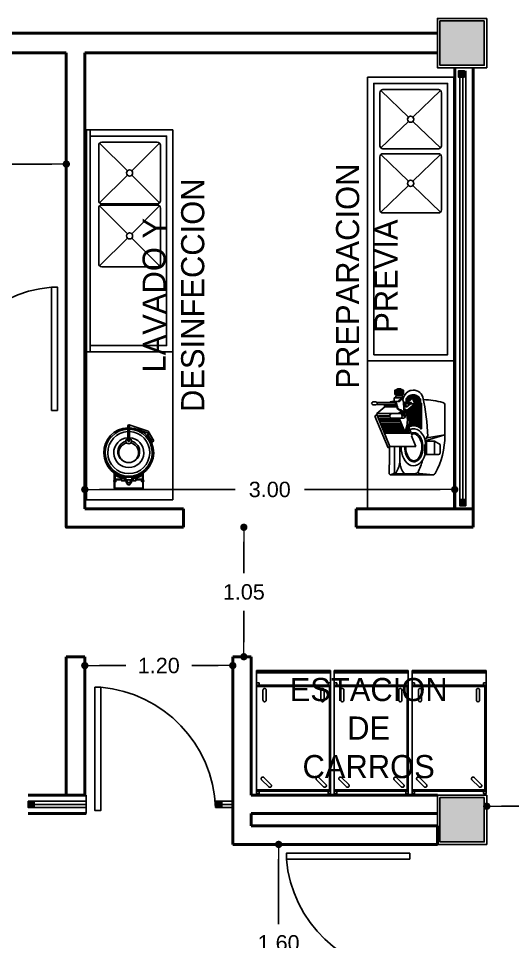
# Model space of a CAD drawing. Header units: millimetres. Extents: x 2523 to 2756, y 378 to 482.
# Drawn here: x 2683.5 to 2687.5, y 389.67 to 397.15 of the extents above; entities that cross this region are included whole.
import ezdxf

# ---------------------------------------------------------------- set-up
doc = ezdxf.new("R2010")
doc.units = ezdxf.units.MM
doc.linetypes.add('A-03 PLANTA BAJA$0$D2', pattern=[0.06, 0.04, -0.02])
doc.layers.get('Defpoints').update_dxf_attribs({"color": 8})
for name, color, linetype in [('C-MAESTRA', 253, 'Continuous'), ('CANCEL', 6, 'Continuous'), ('COLUMNAS', 5, 'Continuous'), ('MOBILIARIO', 161, 'Continuous'), ('MOBSANIT', 161, 'Continuous'), ('TEXTOS', 3, 'Continuous')]:
    doc.layers.add(name, color=color, linetype=linetype)
doc.layers.add('MUROS', color=7, linetype='Continuous', lineweight=50)
doc.styles.add('Estilo_Generado_2', font='', dxfattribs={"height": 0.125})
doc.styles.add('STYLE1', font='GOTHIC.TTF')
doc.styles.get('Estilo_Generado_2').set_extended_font_data('Arial Occidental')
doc.dimstyles.new('Estilo_Generado__1', dxfattribs={"dimtxt": 0.125, "dimasz": 0.11875, "dimexe": 0.18, "dimexo": 0.2, "dimgap": 0.09, "dimtad": 0, "dimtih": 1, "dimtoh": 1, "dimzin": 0, "dimdsep": 46, "dimtxsty": 'Estilo_Generado_2', "dimblk": 'ARROWHEAD_11', "dimcen": 0.09, "dimse1": 1, "dimse2": 1, "dimclrd": 256, "dimclre": 7, "dimclrt": 7, "dimadec": 0, "dimazin": 0, "dimtfac": 1, "dimtmove": 0, "dimatfit": 3, "dimfxl": 1, "dimtolj": 1, "dimtzin": 0, "dimlwd": -1, "dimarcsym": 0})

# ---------------------------------------------------------------- blocks, each defined once
blk = doc.blocks.new('PK100')
at = {"layer": 'CANCEL'}
blk.add_lwpolyline([(-0.9783, -0.025), (-0.9783, 0.975), (-0.9306, 0.975), (-0.9306, -0.025), (-0.9783, -0.025), (-0.9783, 0.965)], dxfattribs=at)
blk.add_arc((-1.0192, -0.0412), 1.0201, 2.31481, 85.01402, dxfattribs=at)
blk = doc.blocks.new('A-03 PLANTA BAJA$0$PEELER 6430-6460')
at = {"layer": 'MOBILIARIO'}
for p, q in [((-0.0083, 0.3005), (-0.0083, 0.1545)), ((0.1886, 0.2479), (0.0026, 0.3084)), ((0.0083, 0.3005), (0.0083, 0.1545)), ((0.1885, 0.2277), (0.0861, 0.2658)), ((0.1539, 0.2266), (0.1672, 0.2356)), ((0.1764, 0.2058), (0.1861, 0.2124)), ((0.1861, 0.2124), (0.1885, 0.2277)), ((0.2262, 0.1535), (0.1861, 0.2124)), ((0.1885, 0.2277), (0.1969, 0.2335)), ((0.2435, 0.153), (0.1886, 0.2479)), ((0.1898, 0.207), (0.2059, 0.218)), ((0.2174, 0.1474), (0.2262, 0.1535)), ((0.2217, 0.1382), (0.2435, 0.153)), ((-0.133, -0.2189), (-0.0682, -0.2189)), ((-0.133, -0.2266), (-0.0682, -0.2266)), ((-0.1246, -0.23), (-0.133, -0.23)), ((-0.1246, -0.2408), (-0.133, -0.2408)), ((-0.0286, -0.2266), (-0.0286, -0.2033)), ((0.0254, -0.2429), (0.0254, -0.251)), ((0.0286, -0.2266), (0.0286, -0.2033)), ((0.0682, -0.2189), (0.133, -0.2189)), ((0.0682, -0.2266), (0.133, -0.2266)), ((0.1246, -0.23), (0.133, -0.23)), ((0.1246, -0.2408), (0.133, -0.2408))]:
    blk.add_line(p, q, dxfattribs=at)
for points in [[(-0.1418, -0.1593), (-0.1418, -0.3088), (0.1418, -0.3088), (0.1418, -0.1593)], [(-0.1255, -0.1701), (-0.1255, -0.1771), (-0.133, -0.1771), (-0.133, -0.2464), (-0.1362, -0.2464), (-0.1362, -0.3088)], [(0.1255, -0.1701), (0.1255, -0.1771), (0.133, -0.1771), (0.133, -0.2464), (0.1362, -0.2464), (0.1362, -0.3088)], [(-0.0462, -0.2005), (-0.0462, -0.2266), (0.0462, -0.2266), (0.0462, -0.2005)]]:
    blk.add_lwpolyline(points, dxfattribs=at)
for points in [[(-0.122, -0.1722), (-0.122, -0.1881, 0.078552), (-0.0462, -0.2147)], [(0.0462, -0.2147, 0.078552), (0.122, -0.1881), (0.122, -0.1722)], [(-0.0682, -0.2096), (-0.0682, -0.237), (-0.0312, -0.237, -0.414214), (-0.0254, -0.2429), (-0.0254, -0.251), (-0.0074, -0.277), (0.0074, -0.277), (0.0254, -0.251), (0.0254, -0.2429, -0.414214), (0.0312, -0.237), (0.0682, -0.237), (0.0682, -0.2096)]]:
    blk.add_lwpolyline(points, format="xyb", dxfattribs=at)
for points in [[(-0.133, -0.2442), (-0.1246, -0.2442), (-0.1246, -0.2266), (-0.133, -0.2266)], [(-0.0123, -0.2266), (0.0123, -0.2266), (0.0123, -0.2559), (-0.0123, -0.2559)], [(0.133, -0.2442), (0.1246, -0.2442), (0.1246, -0.2266), (0.133, -0.2266)]]:
    blk.add_lwpolyline(points, close=True, dxfattribs=at)
for centre, radius, start, end in [((0, 0.0383), 0.2432, 91.9532, 88.0468), ((0, 0.3005), 0.00829, 0, 180), ((0, 0.0383), 0.2291, 92.07382, 87.92618), ((0, 0.0383), 0.2047, 92.32125, 87.67875), ((0, 0.0383), 0.146, 93.25528, 86.74472), ((0, 0.0482), 0.1064, 105.06574, 74.93426), ((0, 0.0383), 0.0964, 101.78761, 78.21239), ((0, 0.1521), 0.0277, 107.43256, 72.56744), ((0, 0.1545), 0.00829, 180, 0), ((-0.1269, -0.2354), 0.0186, 143.65528, 216.34472), ((0.1269, -0.2354), 0.0186, 323.65528, 36.34472)]:
    blk.add_arc(centre, radius, start, end, dxfattribs=at)
blk = doc.blocks.new('A-03 PLANTA BAJA$0$SLICER 2612')
at = {"layer": 'MOBILIARIO'}
for p, q in [((-0.1255, 0.2045), (0.1314, 0.3106)), ((0.1446, 0.2945), (0.1314, 0.3106)), ((-0.1137, 0.1899), (0.1446, 0.2945)), ((0.1446, 0.2945), (0.1535, 0.2945)), ((0.1535, 0.2945), (0.2072, 0.2302)), ((0.1535, 0.2945), (0.1535, 0.1728)), ((0.2072, 0.2302), (0.2179, 0.2349)), ((0.2072, 0.2302), (0.2072, 0.134)), ((0.2179, 0.2349), (0.2179, 0.1397)), ((0.2275, 0.1472), (0.2275, 0.2957)), ((0.2425, 0.1472), (0.2425, 0.2932)), ((-0.3429, -0.1653), (-0.3429, 0.1857)), ((-0.3429, 0.1857), (-0.3363, 0.1614)), ((-0.3342, -0.0221), (-0.3364, 0.162)), ((-0.3346, 0.1947), (-0.2629, 0.1947)), ((-0.1137, 0.1524), (-0.3225, 0.1524)), ((-0.2629, 0.1932), (-0.2629, 0.1947)), ((-0.1164, 0.1932), (-0.2629, 0.1932)), ((-0.1137, 0.1899), (-0.1255, 0.2045)), ((-0.1137, 0.1899), (-0.1137, -0.0222)), ((0.1145, 0.1728), (0.1145, 0.079)), ((0.1535, 0.1728), (0.1535, 0.0891)), ((0.2462, 0.1548), (0.2819, 0.1548)), ((0.2819, 0.1548), (0.2819, 0.0788)), ((-0.1137, 0.108), (-0.2424, 0.108)), ((0.0226, 0.0768), (0.1145, 0.114)), ((0.1535, 0.1198), (0.1719, 0.0967)), ((0.1874, 0.066), (0.1874, 0.0773)), ((0.1881, 0.0773), (0.2494, 0.0785)), ((0.2072, 0.0777), (0.2072, 0.0522)), ((0.2179, 0.0779), (0.2179, 0.0579)), ((0.2204, 0.0779), (0.2309, 0.0651)), ((0.2309, -0.0127), (0.2309, 0.0781)), ((0.2431, 0.0189), (0.2431, 0.0784)), ((0.2522, 0.1472), (0.2522, 0.1149)), ((0.2819, 0.1467), (0.298, 0.1383)), ((0.298, 0.0896), (0.2819, 0.0817)), ((0.298, 0.1383), (0.298, 0.0896)), ((-0.1137, -0.0222), (-0.0265, 0.0131)), ((-0.0265, 0.0131), (-0.0252, 0.0099)), ((-0.0252, 0.0099), (0.0473, 0.0393)), ((0.0184, 0.0682), (0.0183, 0.055)), ((0.1782, 0.0518), (0.2309, -0.0127)), ((0.2072, 0.0522), (0.2309, 0.0232)), ((0.2309, -0.0127), (0.2787, 0.0064)), ((0.2431, 0.0501), (0.2787, 0.0064)), ((-0.3429, -0.1653), (-0.3341, -0.051)), ((-0.1797, -0.2051), (-0.1797, -0.106)), ((-0.1056, -0.0931), (-0.1668, -0.0931)), ((-0.1668, -0.1066), (-0.0838, -0.1066)), ((-0.0981, -0.1005), (-0.0838, -0.1005)), ((-0.0709, -0.1726), (-0.0709, -0.1134)), ((-0.0196, -0.2564), (-0.0684, -0.0978)), ((-0.0499, -0.0923), (-0.0499, -0.1092)), ((-0.0499, -0.1092), (-0.0322, -0.1092)), ((-0.0196, -0.2564), (-0.0426, -0.1092)), ((-0.0322, -0.1092), (-0.0322, -0.1183)), ((-0.1797, -0.1726), (-0.0709, -0.1726)), ((-0.1668, -0.218), (-0.0969, -0.218)), ((-0.0709, -0.1726), (-0.0969, -0.218)), ((-0.0245, -0.2564), (0.2281, -0.2564))]:
    blk.add_line(p, q, dxfattribs=at)
for points in [[(-0.0002, 0.2266, 1), (-0.0054, 0.2266), (-0.0054, 0.0281, 1), (-0.0002, 0.0281)], [(0.0318, -0.0603, 1), (0.0318, -0.0679), (0.2331, -0.0679, 1), (0.2331, -0.0603)], [(0.0404, -0.0511, 1), (0.0404, -0.0587), (0.2696, -0.0587, 1), (0.2696, -0.0511)], [(0.0449, -0.0417, 1), (0.0449, -0.0494), (0.2836, -0.0494, 1), (0.2836, -0.0417)], [(0.0502, -0.0329, 1), (0.0502, -0.0405), (0.2903, -0.0405, 1), (0.2903, -0.0329)], [(0.0541, -0.0237, 1), (0.0541, -0.0314), (0.2965, -0.0314, 1), (0.2965, -0.0237)], [(0.0568, -0.0142, 1), (0.0568, -0.0218), (0.2995, -0.0218, 1), (0.2995, -0.0142)]]:
    blk.add_lwpolyline(points, format="xyb", close=True, dxfattribs=at)
for points in [[(0.0189, 0.0723), (0.0189, 0.234, 1), (0.0137, 0.234), (0.0137, 0.0354, 1), (0.0189, 0.0354), (0.0189, 0.0518)], [(0.0381, 0.0831), (0.0381, 0.2413, 1), (0.0329, 0.2413), (0.0329, 0.081)], [(0.0574, 0.0909), (0.0574, 0.2491, 1), (0.0521, 0.2491), (0.0521, 0.0888)], [(0.0761, 0.0985), (0.0761, 0.2571, 1), (0.0709, 0.2571), (0.0709, 0.0964)], [(0.0952, 0.1062), (0.0952, 0.2646, 1), (0.09, 0.2646), (0.09, 0.1041)], [(0.1137, 0.1137), (0.1137, 0.2717, 1), (0.1085, 0.2717), (0.1085, 0.1116)], [(0.1346, 0.1904), (0.1346, 0.2805, 1), (0.1294, 0.2805), (0.1294, 0.1898)], [(-0.0322, -0.1183, 0.044297), (0.286, -0.0792, 0.37996), (0.3411, 0.0172, 0.10569), (0.3315, 0.0416, 0.184714), (0.2622, 0.0844, 0.184714)], [(0.0494, 0.0388), (0.0489, 0.0388, 1), (0.0489, 0.0311), (0.1951, 0.0311)], [(0.1962, 0.0298), (0.0527, 0.0298, 1), (0.0527, 0.0221), (0.2024, 0.0221)], [(0.2037, 0.0206), (0.0552, 0.0206, 1), (0.0552, 0.0129), (0.2099, 0.0129)], [(0.2106, 0.0121), (0.0568, 0.0121, 1), (0.0568, 0.0045), (0.2168, 0.0045)], [(0.2177, 0.0035), (0.0579, 0.0035, 1), (0.0579, -0.0042), (0.2239, -0.0042)], [(0.2443, 0.0487), (0.2752, 0.0487, 1), (0.2752, 0.0563), (0.2431, 0.0563)], [(0.2516, 0.0396), (0.2863, 0.0396, 1), (0.2863, 0.0473), (0.2454, 0.0473)], [(0.2586, 0.0311), (0.2936, 0.0311, 1), (0.2936, 0.0388), (0.2523, 0.0388)], [(0.2523, -0.0042), (0.3017, -0.0042, 1), (0.3017, 0.0035), (0.2714, 0.0035)], [(0.2659, 0.0221), (0.2981, 0.0221, 1), (0.2981, 0.0298), (0.2597, 0.0298)], [(0.2734, 0.0129), (0.2998, 0.0129, 1), (0.2998, 0.0206), (0.2672, 0.0206)], [(0.2739, 0.0045), (0.3022, 0.0045, 1), (0.3022, 0.0121), (0.2741, 0.0121)], [(0.2251, -0.0057), (0.0577, -0.0057, 1), (0.0577, -0.0134), (0.3025, -0.0134, 1), (0.3025, -0.0057), (0.2485, -0.0057)]]:
    blk.add_lwpolyline(points, format="xyb", dxfattribs=at)
for points in [[(0.298, 0.1383), (0.3078, 0.1383), (0.3078, 0.0896), (0.298, 0.0896)], [(0.3078, 0.149), (0.343, 0.149), (0.343, 0.0789), (0.3078, 0.0789)], [(0.3078, 0.1454), (0.3357, 0.1454), (0.3357, 0.1417), (0.3078, 0.1417)], [(0.3078, 0.1348), (0.3366, 0.1348), (0.3366, 0.1274), (0.3078, 0.1274)], [(0.3078, 0.1188), (0.3366, 0.1188), (0.3366, 0.1114), (0.3078, 0.1114)], [(0.3078, 0.1037), (0.3366, 0.1037), (0.3366, 0.0963), (0.3078, 0.0963)], [(0.3078, 0.0892), (0.3357, 0.0892), (0.3357, 0.0854), (0.3078, 0.0854)], [(0.343, 0.1374), (0.3485, 0.1374), (0.3485, 0.0905), (0.343, 0.0905)], [(0.3485, 0.1277), (0.353, 0.1277), (0.353, 0.1002), (0.3485, 0.1002)]]:
    blk.add_lwpolyline(points, close=True, dxfattribs=at)
for points in [[(0.1889, 0.0388), (0.1403, 0.0388)], [(0.1438, 0.0396), (0.1882, 0.0396)], [(0.1819, 0.0473), (0.1676, 0.0473)], [(0.171, 0.0487), (0.1808, 0.0487)]]:
    blk.add_lwpolyline(points, dxfattribs=at)
for centre, radius, start, end in [((-0.3297, 0.1819), 0.0137, 110.84262, 163.81803), ((-0.3224, 0.1677), 0.0153, 204.16587, 270.47986), ((0.134, 0.1708), 0.0196, 5.79111, 174.20889), ((0.24, 0.1839), 0.00786, 13.02665, 71.23287), ((0.0122, 0.1312), 0.2416, 5.51636, 13.02665), ((-0.2082, 0.3263), 0.2209, 234.57759, 261.09354), ((-0.2325, -0.0538), 0.1622, 93.50234, 129.34664), ((0.0274, 0.0691), 0.00912, 122.03344, 249.4505), ((0.1444, 0.1232), 0.0462, 251.89309, 316.85413), ((0.1469, 0.1746), 0.1046, 261.29285, 289.94672), ((0.1443, 0.1372), 0.049, 257.85555, 306.5509), ((0.1638, 0.1109), 0.0162, 306.5509, 349.08415), ((0.1717, 0.0802), 0.0157, 290.52206, 349.44276), ((0.1663, 0.1026), 0.0162, 316.85413, 357.84354), ((0.212, 0.1016), 0.0328, 98.3811, 169.08415), ((0.2098, 0.101), 0.0273, 95.55633, 177.84354), ((0.1881, 0.0611), 0.0162, 90, 109.94672), ((0.2081, 0.1452), 0.0112, 265.14266, 330.7042), ((0.1904, 0.2743), 0.147, 276.56228, 291.55303), ((0.235, 0.1533), 0.00969, 219.37225, 320.62775), ((0.2478, 0.0985), 0.0201, 274.57135, 77.58042), ((0.2692, 0.118), 0.0173, 190.33264, 258.79648), ((0.0274, 0.055), 0.00912, 179.60306, 249.4505), ((0.0949, 0.2466), 0.199, 249.21781, 294.4284), ((0.0949, 0.2325), 0.199, 249.21781, 294.4284), ((0.1717, 0.0661), 0.0157, 290.52206, 359.82697), ((0.2081, 0.0634), 0.0112, 265.14266, 330.7042), ((0.237, 0.0189), 0.00613, 180, 0), ((-0.318, -0.0219), 0.0162, 180.69584, 242.49253), ((-0.3164, -0.0533), 0.0179, 115.15591, 172.74194), ((-0.0884, 0.419), 0.5134, 242.49253, 254.49282), ((-0.1668, -0.106), 0.0129, 90, 180), ((-0.1668, -0.1195), 0.0129, 90, 180), ((-0.1056, -0.1005), 0.00743, 0, 90), ((-0.0838, -0.1134), 0.0129, 0, 90), ((-0.0838, -0.1195), 0.0129, 0, 90), ((-0.4851, -0.053), 0.7517, 345.49607, 357.68094), ((-0.3223, -0.1598), 0.0214, 194.99986, 242.03648), ((-0.0245, 0.3917), 0.6482, 241.648, 270), ((-0.1668, -0.2051), 0.0129, 180, 270), ((0.2194, -0.2336), 0.0244, 291.02753, 341.78138)]:
    blk.add_arc(centre, radius, start, end, dxfattribs=at)
blk.add_ellipse((0.236, 0.3141), major_axis=(0, 0.0242), ratio=0.536137, dxfattribs=at)
for centre, major_axis, ratio, start_param, end_param in [((0.235, 0.1472), (0.0171, 0), 0.671238, 8.306654, 9.424778), ((0.235, 0.1472), (0.0171, 0), 0.671238, 5.291441, 7.401309), ((-0.1203, -0.003), (0.1501, 0), 0.673278, 1.52709, 4.332349), ((0.134, 0.1025), (-0.0195, 0), 0.678181, 0, 3.141593), ((0.134, 0.079), (-0.0195, 0), 0.678181, 0, 2.39861), ((-0.1203, -0.0049), (-0.118, 0), 0.627322, 4.656815, 9.726617), ((-0.1203, -0.003), (0.1501, 0), 0.673278, 4.972754, 6.606575)]:
    blk.add_ellipse(centre, major_axis=major_axis, ratio=ratio, start_param=start_param, end_param=end_param, dxfattribs=at)
blk.add_open_spline([(-0.1137, 0.0608), (-0.1177, 0.061), (-0.1217, 0.061), (-0.183, 0.0591), (-0.2302, 0.0261), (-0.2302, -0.0049), (-0.2302, -0.0372), (-0.1782, -0.0714), (-0.0588, -0.0702), (-0.0088, -0.0353), (-0.0108, 0.0026), (-0.0126, 0.0083), (-0.0158, 0.0138)], degree=3, knots=[4.653397, 4.653397, 4.653397, 4.653397, 4.760344, 4.760344, 6.283185, 6.283185, 6.283185, 7.869967, 7.869967, 9.456748, 9.456748, 9.732388, 9.732388, 9.732388, 9.732388], dxfattribs=at)
blk = doc.blocks.new('M230FDCO')
for p, q in [((0.0572, -0.1075), (0.2727, -0.332)), ((0.5228, -0.1075), (0.3073, -0.332)), ((0.5772, -0.1075), (0.7927, -0.332)), ((1.0428, -0.1075), (0.8273, -0.332)), ((0.2727, -0.368), (0.0572, -0.5925)), ((0.3073, -0.368), (0.5228, -0.5925)), ((0.7927, -0.368), (0.5772, -0.5925)), ((0.8273, -0.368), (1.0428, -0.5925))]:
    blk.add_line(p, q)
for points in [[(-1.15, -0.7), (-1.15, 0), (1.15, 0), (1.15, -0.7)], [(-1.1, -0.65), (-1.1, -0.05), (1.1, -0.05), (1.1, -0.65)]]:
    blk.add_lwpolyline(points, close=True)
for points in [[(0.075, -0.6, -0.414214), (0.05, -0.575), (0.05, -0.125, -0.414214), (0.075, -0.1), (0.505, -0.1, -0.414214), (0.53, -0.125), (0.53, -0.575, -0.414214), (0.505, -0.6)], [(1.05, -0.125, 0.414214), (1.025, -0.1), (0.595, -0.1, 0.414214), (0.57, -0.125), (0.57, -0.575, 0.414214), (0.595, -0.6), (1.025, -0.6, 0.414214), (1.05, -0.575)]]:
    blk.add_lwpolyline(points, format="xyb", close=True)
for centre in [(0.29, -0.35), (0.81, -0.35)]:
    blk.add_circle(centre, 0.025)
blk = doc.blocks.new('M180DFIC')
for p, q in [((0.9, -0.03), (-0.9, -0.03)), ((-0.7927, -0.1073), (-0.5677, -0.3323)), ((-0.3073, -0.1073), (-0.5323, -0.3323)), ((-0.2827, -0.1073), (-0.0577, -0.3323)), ((0.2027, -0.1073), (-0.0223, -0.3323)), ((-0.5677, -0.3677), (-0.7927, -0.5927)), ((-0.5323, -0.3677), (-0.3073, -0.5927)), ((-0.0577, -0.3677), (-0.2827, -0.5927)), ((-0.0223, -0.3677), (0.2027, -0.5927))]:
    blk.add_line(p, q)
blk.add_lwpolyline([(-0.9, -0.7), (0.9, -0.7), (0.9, 0), (-0.9, 0)], close=True)
blk.add_lwpolyline([(-0.85, -0.03), (-0.85, -0.65), (0.85, -0.65), (0.85, -0.03)])
for points in [[(-0.3, -0.125, 0.414214), (-0.325, -0.1), (-0.775, -0.1, 0.414214), (-0.8, -0.125), (-0.8, -0.575, 0.414214), (-0.775, -0.6), (-0.325, -0.6, 0.414214), (-0.3, -0.575)], [(0.21, -0.575), (0.21, -0.125, 0.414214), (0.185, -0.1), (-0.265, -0.1, 0.414214), (-0.29, -0.125), (-0.29, -0.575, 0.414214), (-0.265, -0.6), (0.185, -0.6, 0.414214)]]:
    blk.add_lwpolyline(points, format="xyb", close=True)
for centre in [(-0.55, -0.35), (-0.04, -0.35)]:
    blk.add_circle(centre, 0.025)
blk = doc.blocks.new('A-03 PLANTA BAJA$0$FE00CS90')
for p, q in [((0, -1), (0, 0)), ((0.6, 0), (0, 0)), ((0.6, -0.0022), (0, -0.0022)), ((0.6, -0.01), (0, -0.01)), ((0.6, -0.0178), (0, -0.0178)), ((0.6, -0.02), (0, -0.02)), ((0.6, -1), (0.6, 0))]:
    blk.add_line(p, q)
for points in [[(0.02, -0.1), (0, -0.1), (0, -0.12), (0.02, -0.12)], [(0.58, -0.1), (0.6, -0.1), (0.6, -0.12), (0.58, -0.12)], [(0.02, -0.98), (0, -0.98), (0, -1), (0.02, -1)], [(0.58, -0.98), (0.6, -0.98), (0.6, -1), (0.58, -1)]]:
    blk.add_lwpolyline(points, close=True)
for points in [[(0, -0.12), (0.6, -0.12), (0.6, -0.98), (0, -0.98)], [(0, -0.13), (0.59, -0.13), (0.59, -0.97), (0, -0.97)]]:
    blk.add_lwpolyline(points)
at = {"linetype": 'A-03 PLANTA BAJA$0$D2'}
for points in [[(0.0781, -0.1604, 1), (0.0517, -0.1604), (0.0517, -0.2411, 1), (0.0781, -0.2411)], [(0.5219, -0.1604, -1), (0.5483, -0.1604), (0.5483, -0.2411, -1), (0.5219, -0.2411)], [(0.0408, -0.8878, -1), (0.0594, -0.8692), (0.1165, -0.9263, -1), (0.0979, -0.9449)], [(0.4862, -0.8878, -1), (0.5048, -0.8692), (0.5619, -0.9263, -1), (0.5433, -0.9449)]]:
    blk.add_lwpolyline(points, format="xyb", close=True, dxfattribs=at)
blk = doc.blocks.new('ARROWHEAD_11')
at = {"color": 0, "linetype": 'Continuous', "lineweight": 0}
blk.add_line((0, 0), (-1, 0), dxfattribs=at)
at = {"color": 0, "linetype": 'Continuous', "lineweight": 0, "const_width": 0.25, "flags": 128}
blk.add_lwpolyline([(-0.125, 0, 1), (0.125, 0, 1)], format="xyb", close=True, dxfattribs=at)
blk = doc.blocks.new('*D448')
at = {"layer": 'C-MAESTRA', "transparency": 16777216}
for p, q in [((2685.6063, 390.3349), (2685.6063, 389.8071)), ((2685.6063, 388.9743), (2685.6063, 389.5021))]:
    blk.add_line(p, q, dxfattribs=at)
at = {"layer": 'Defpoints', "color": 0, "transparency": 16777216}
for p in [(2685.5135, 390.4537), (2685.5135, 388.8556), (2685.6063, 388.8556)]:
    blk.add_point(p, dxfattribs=at)
at = {"layer": 'C-MAESTRA', "transparency": 16777216, "xscale": 0.11875, "yscale": 0.11875, "zscale": 0.11875}
for p, rotation in [((2685.6063, 390.4537), 90), ((2685.6063, 388.8556), 270)]:
    blk.add_blockref('ARROWHEAD_11', p, dxfattribs=dict(at, rotation=rotation))
at = {"layer": 'C-MAESTRA', "color": 7, "transparency": 16777216, "insert": (2685.6063, 389.6546), "char_height": 0.125, "attachment_point": 5, "style": 'Estilo_Generado_2'}
blk.add_mtext('\\A1;1.60', dxfattribs=at)
blk = doc.blocks.new('*D449')
at = {"layer": 'C-MAESTRA', "transparency": 16777216}
for p, q in [((2684.1532, 391.9043), (2684.3658, 391.9043)), ((2685.1157, 391.9043), (2684.903, 391.9043))]:
    blk.add_line(p, q, dxfattribs=at)
at = {"layer": 'Defpoints', "color": 0, "transparency": 16777216}
for p in [(2684.0344, 391.9762), (2685.2344, 391.9762), (2684.0344, 391.9043)]:
    blk.add_point(p, dxfattribs=at)
at = {"layer": 'C-MAESTRA', "transparency": 16777216, "xscale": 0.11875, "yscale": 0.11875, "zscale": 0.11875, "rotation": 180}
blk.add_blockref('ARROWHEAD_11', (2684.0344, 391.9043), dxfattribs=at)
at = {"layer": 'C-MAESTRA', "transparency": 16777216, "xscale": 0.11875, "yscale": 0.11875, "zscale": 0.11875}
blk.add_blockref('ARROWHEAD_11', (2685.2344, 391.9043), dxfattribs=at)
at = {"layer": 'C-MAESTRA', "color": 7, "transparency": 16777216, "insert": (2684.6344, 391.9043), "char_height": 0.125, "attachment_point": 5, "style": 'Estilo_Generado_2'}
blk.add_mtext('\\A1;1.20', dxfattribs=at)
blk = doc.blocks.new('*D450')
at = {"layer": 'C-MAESTRA', "transparency": 16777216}
for p, q in [((2687.4132, 390.7634), (2687.8022, 390.7634)), ((2688.7283, 390.7634), (2688.3393, 390.7634))]:
    blk.add_line(p, q, dxfattribs=at)
at = {"layer": 'Defpoints', "color": 0, "transparency": 16777216}
for p in [(2687.2944, 390.7634), (2687.2944, 390.7587), (2688.8471, 390.7587, 0.0003)]:
    blk.add_point(p, dxfattribs=at)
at = {"layer": 'C-MAESTRA', "transparency": 16777216, "xscale": 0.11875, "yscale": 0.11875, "zscale": 0.11875, "rotation": 180}
blk.add_blockref('ARROWHEAD_11', (2687.2944, 390.7634), dxfattribs=at)
at = {"layer": 'C-MAESTRA', "transparency": 16777216, "xscale": 0.11875, "yscale": 0.11875, "zscale": 0.11875}
blk.add_blockref('ARROWHEAD_11', (2688.8471, 390.7634), dxfattribs=at)
at = {"layer": 'C-MAESTRA', "color": 7, "transparency": 16777216, "insert": (2688.0707, 390.7634), "char_height": 0.125, "attachment_point": 5, "style": 'Estilo_Generado_2'}
blk.add_mtext('\\A1;1.55', dxfattribs=at)
blk = doc.blocks.new('*D451')
at = {"layer": 'C-MAESTRA', "transparency": 16777216}
for p, q in [((2680.0932, 395.9724), (2682.2542, 395.9724)), ((2683.7657, 395.9724), (2682.7615, 395.9724))]:
    blk.add_line(p, q, dxfattribs=at)
at = {"layer": 'Defpoints', "color": 0, "transparency": 16777216}
for p in [(2683.8844, 395.9724), (2679.9744, 395.8537), (2683.8844, 395.8537)]:
    blk.add_point(p, dxfattribs=at)
at = {"layer": 'C-MAESTRA', "transparency": 16777216, "xscale": 0.11875, "yscale": 0.11875, "zscale": 0.11875, "rotation": 180}
blk.add_blockref('ARROWHEAD_11', (2679.9744, 395.9724), dxfattribs=at)
at = {"layer": 'C-MAESTRA', "transparency": 16777216, "xscale": 0.11875, "yscale": 0.11875, "zscale": 0.11875}
blk.add_blockref('ARROWHEAD_11', (2683.8844, 395.9724), dxfattribs=at)
at = {"layer": 'C-MAESTRA', "color": 7, "transparency": 16777216, "insert": (2682.5079, 395.9724), "char_height": 0.125, "attachment_point": 5, "style": 'Estilo_Generado_2'}
blk.add_mtext('\\A1;3.91', dxfattribs=at)
blk = doc.blocks.new('*D459')
at = {"layer": 'C-MAESTRA', "transparency": 16777216}
for p, q in [((2685.3241, 392.9074), (2685.3241, 392.6537)), ((2685.3241, 392.0949), (2685.3241, 392.3487))]:
    blk.add_line(p, q, dxfattribs=at)
at = {"layer": 'Defpoints', "color": 0, "transparency": 16777216}
for p in [(2685.3241, 393.0262), (2685.3844, 393.0262), (2685.3844, 391.9762)]:
    blk.add_point(p, dxfattribs=at)
at = {"layer": 'C-MAESTRA', "transparency": 16777216, "xscale": 0.11875, "yscale": 0.11875, "zscale": 0.11875}
for p, rotation in [((2685.3241, 393.0262), 90), ((2685.3241, 391.9762), 270)]:
    blk.add_blockref('ARROWHEAD_11', p, dxfattribs=dict(at, rotation=rotation))
at = {"layer": 'C-MAESTRA', "color": 7, "transparency": 16777216, "insert": (2685.3241, 392.5012), "char_height": 0.125, "attachment_point": 5, "style": 'Estilo_Generado_2'}
blk.add_mtext('\\A1;1.05', dxfattribs=at)
blk = doc.blocks.new('*D466')
at = {"layer": 'C-MAESTRA', "transparency": 16777216}
for p, q in [((2684.1532, 393.3324), (2685.2539, 393.3324)), ((2686.9157, 393.3324), (2685.8149, 393.3324))]:
    blk.add_line(p, q, dxfattribs=at)
at = {"layer": 'Defpoints', "color": 0, "transparency": 16777216}
for p in [(2684.0344, 393.3324), (2684.0344, 393.1762), (2687.0344, 393.1762)]:
    blk.add_point(p, dxfattribs=at)
at = {"layer": 'C-MAESTRA', "transparency": 16777216, "xscale": 0.11875, "yscale": 0.11875, "zscale": 0.11875}
for p, rotation in [((2684.0344, 393.3324), 180.0000000000869), ((2687.0344, 393.3324), 8.689049479926325e-11)]:
    blk.add_blockref('ARROWHEAD_11', p, dxfattribs=dict(at, rotation=rotation))
at = {"layer": 'C-MAESTRA', "color": 7, "transparency": 16777216, "insert": (2685.5344, 393.3324), "char_height": 0.125, "attachment_point": 5, "style": 'Estilo_Generado_2'}
blk.add_mtext('\\A1;3.00', dxfattribs=at)
blk = doc.blocks.new('COLEXIS')
at = {"layer": 'COLUMNAS'}
blk.add_lwpolyline([(0.2, 0.2), (0.2, -0.2), (-0.2, -0.2), (-0.2, 0.2)], close=True, dxfattribs=at)
blk.add_lwpolyline([(0.2, 0.2), (0.2, -0.2), (-0.2, -0.2), (-0.2, 0.2)], close=True, dxfattribs=at)
blk.add_lwpolyline([(0.2, 0.2), (0.2, -0.2), (-0.2, -0.2), (-0.2, 0.2)], close=True, dxfattribs=at)
at = {"layer": 'COLUMNAS', "color": 251}
blk.add_lwpolyline([(0.18, 0.18), (0.18, -0.18), (-0.18, -0.18), (-0.18, 0.18)], close=True, dxfattribs=at)
blk.add_solid([(-0.18, 0.18), (0.18, 0.18), (-0.18, -0.18), (0.18, -0.18)], dxfattribs=at)

msp = doc.modelspace()

# ---------------------------------------------------------------- linework, layer by layer
at = {"layer": 'C-MAESTRA'}
msp.add_lwpolyline([(2684.0444, 390.8537), (2684.0444, 390.7037)], dxfattribs=at)
at = {"layer": 'CANCEL'}
for p, q in [((2687.0748, 393.2012), (2687.0748, 396.7287)), ((2687.0998, 393.2012), (2687.0998, 396.7287)), ((2687.1248, 393.2012), (2687.1248, 396.7287)), ((2683.5744, 390.8037), (2684.0444, 390.8037)), ((2685.0944, 390.8037), (2685.2344, 390.8037)), ((2683.5744, 390.7787), (2684.0444, 390.7787)), ((2683.5744, 390.7537), (2684.0444, 390.7537)), ((2685.0944, 390.7787), (2685.2344, 390.7787)), ((2685.0944, 390.7537), (2685.2344, 390.7537))]:
    msp.add_line(p, q, dxfattribs=at)
for points in [[(2687.1148, 396.6787), (2687.0648, 396.6787), (2687.0648, 396.7287), (2687.1148, 396.7287)], [(2687.1248, 393.2012), (2687.0748, 393.2012), (2687.0748, 393.2512), (2687.1248, 393.2512)], [(2683.5744, 390.8037), (2683.5744, 390.7537), (2683.6244, 390.7537), (2683.6244, 390.8037)], [(2685.0944, 390.7537), (2685.0944, 390.8037), (2685.1444, 390.8037), (2685.1444, 390.7537)]]:
    msp.add_lwpolyline(points, close=True, dxfattribs=at)
for points in [[(2687.1148, 396.6787), (2687.0648, 396.6787), (2687.1148, 396.7287), (2687.0648, 396.7287)], [(2687.1248, 393.2012), (2687.0748, 393.2012), (2687.1248, 393.2512), (2687.0748, 393.2512)], [(2683.5744, 390.8037), (2683.5744, 390.7537), (2683.6244, 390.8037), (2683.6244, 390.7537)], [(2685.0944, 390.7537), (2685.0944, 390.8037), (2685.1444, 390.7537), (2685.1444, 390.8037)]]:
    msp.add_solid(points, dxfattribs=at)
at = {"layer": 'COLUMNAS'}
for points in [[(2687.2944, 397.1537), (2687.2944, 396.7537), (2686.8944, 396.7537), (2686.8944, 397.1537)], [(2687.2944, 390.8537), (2687.2944, 390.4537), (2686.8944, 390.4537), (2686.8944, 390.8537)]]:
    msp.add_lwpolyline(points, close=True, dxfattribs=at)
at = {"layer": 'MOBILIARIO', "ltscale": 0.5, "extrusion": (4.62251e-16, 1.12301e-09, 1), "elevation": 0}
msp.add_lwpolyline([(2684.7475, 394.4501), (2684.0475, 394.4501), (2684.0475, 393.2501), (2684.7475, 393.2501)], close=True, dxfattribs=at)
at = {"layer": 'MOBILIARIO', "ltscale": 0.5, "extrusion": (4.62251e-16, 1.12301e-09, 1)}
msp.add_lwpolyline([(2687.0271, 394.3762), (2686.3271, 394.3762), (2686.3271, 393.1762), (2687.0271, 393.1762)], close=True, dxfattribs=at)
at = {"layer": 'MUROS'}
for p, q in [((2680.0944, 397.0337), (2686.8944, 397.0337)), ((2680.0944, 396.8737), (2683.8844, 396.8737)), ((2684.0344, 393.1762), (2684.0344, 396.8737)), ((2684.0344, 396.8737), (2686.8944, 396.8737)), ((2687.1844, 393.0262), (2687.1844, 396.1962)), ((2683.8844, 393.0262), (2683.8844, 395.6312)), ((2684.0344, 393.1762), (2684.8344, 393.1762)), ((2684.8344, 393.1762), (2684.8344, 393.0262)), ((2686.2344, 393.0262), (2686.2344, 393.1762)), ((2686.2344, 393.1762), (2687.1844, 393.1762)), ((2687.1844, 393.1762), (2687.1844, 393.0262)), ((2686.2344, 393.0262), (2687.1844, 393.0262)), ((2687.0244, 393.0262), (2687.1844, 393.0262)), ((2683.8844, 390.8537), (2683.8844, 391.9762)), ((2684.0344, 390.8537), (2684.0344, 391.9762)), ((2685.2344, 390.8537), (2685.2344, 391.9762)), ((2685.2344, 390.4537), (2685.2344, 391.9762)), ((2685.3844, 390.8537), (2685.3844, 391.9762)), ((2685.3844, 390.8537), (2686.8944, 390.8537)), ((2685.3844, 390.6037), (2685.3844, 390.7037)), ((2685.3844, 390.7037), (2686.8944, 390.7037)), ((2685.3844, 390.6037), (2686.8944, 390.6037)), ((2686.8944, 390.4537), (2686.8944, 390.6037)), ((2686.8944, 390.6037), (2686.8944, 390.4537)), ((2685.2344, 390.4537), (2686.8944, 390.4537))]:
    msp.add_line(p, q, dxfattribs=at)
at = {"layer": 'MUROS', "color": 2}
for p, q in [((2687.0344, 393.1762), (2687.0344, 396.7537)), ((2687.1844, 396.7537), (2687.1844, 393.1762)), ((2683.5744, 390.8537), (2684.0444, 390.8537)), ((2683.5744, 390.7037), (2684.0444, 390.7037))]:
    msp.add_line(p, q, dxfattribs=at)
at = {"layer": 'MUROS'}
for points in [[(2684.8344, 393.0262), (2683.8844, 393.0262), (2683.8844, 396.8737)], [(2684.0344, 391.9762), (2683.8844, 391.9762)], [(2685.3844, 391.9762), (2685.2344, 391.9762)]]:
    msp.add_lwpolyline(points, dxfattribs=at)

# ---------------------------------------------------------------- block references
at = {"layer": 'CANCEL', "ltscale": 0.5, "xscale": -1}
for p, rotation in [((2682.8344, 393.9993), 359.9999999999999), ((2686.6444, 389.4037), 90)]:
    msp.add_blockref('PK100', p, dxfattribs=dict(at, rotation=rotation))
at = {"layer": 'CANCEL', "ltscale": 0.5}
msp.add_blockref('PK100', (2685.0944, 390.7537), dxfattribs=at)
at = {"layer": 'COLUMNAS', "color": 251}
for p in [(2687.0944, 396.9537), (2687.0944, 390.6537)]:
    msp.add_blockref('COLEXIS', p, dxfattribs=at)
at = {"layer": 'MOBILIARIO', "ltscale": 0.5, "extrusion": (4.62251e-16, 1.12301e-09, 1), "xscale": -1, "rotation": 269.9999449438587}
msp.add_blockref('M230FDCO', (2687.0271, 395.5262, 0), dxfattribs=at)
at = {"layer": 'MOBILIARIO', "extrusion": (7.73306e-17, 5.61507e-10, -1), "xscale": -1, "zscale": -1, "rotation": 269.9999388508076}
msp.add_blockref('A-03 PLANTA BAJA$0$SLICER 2612', (-2686.6979, 393.7957, -0.0248), dxfattribs=at)
at = {"layer": 'MOBILIARIO', "extrusion": (1.00183e-15, 1.68452e-09, 1), "xscale": 0.8325660529722166, "yscale": 0.8325660529722166, "zscale": 0.8325660529722166, "rotation": 359.9999388507842}
msp.add_blockref('A-03 PLANTA BAJA$0$PEELER 6430-6460', (2684.3908, 393.5999, -0.025), dxfattribs=at)
at = {"layer": 'MOBILIARIO', "extrusion": (-7.7283e-17, -5.61507e-10, -1), "xscale": -1, "zscale": -1, "rotation": 6.473974212717337e-05}
for p in [(-2685.4278, 391.8656, -0.0002), (-2686.058, 391.8656, -0.0002), (-2686.6882, 391.8656, -0.0002)]:
    msp.add_blockref('A-03 PLANTA BAJA$0$FE00CS90', p, dxfattribs=at)
at = {"layer": 'MOBSANIT', "ltscale": 0.5, "extrusion": (4.62251e-16, -1.12301e-09, 1), "xscale": -1, "rotation": 90.00005505614124}
msp.add_blockref('M180DFIC', (2684.0475, 395.3502, 0), dxfattribs=at)

# ---------------------------------------------------------------- texts
at = {"layer": 'TEXTOS', "char_height": 0.1875, "attachment_point": 5, "rotation": 90, "style": 'STYLE1'}
for s, insert, width in [('PREPARACION\\PPREVIA', (2686.322, 395.0638, -0.0482), 1.121381), ('LAVADO Y DESINFECCION', (2684.7544, 394.9086, 0.0005), 1.610742)]:
    msp.add_mtext(s, dxfattribs=dict(at, insert=insert, width=width))
at = {"layer": 'TEXTOS', "insert": (2686.3365, 391.3963), "char_height": 0.1875, "width": 1.121381, "attachment_point": 5, "style": 'STYLE1'}
msp.add_mtext('ESTACION \\PDE CARROS', dxfattribs=at)

# ---------------------------------------------------------------- dimensions: what is measured, and where the dimension line sits
at = {"layer": 'C-MAESTRA'}
dim = msp.add_linear_dim(base=(2683.8844, 395.9724), p1=(2679.9744, 395.8537), p2=(2683.8844, 395.8537), angle=0, dimstyle='Estilo_Generado__1', dxfattribs=at)
dim.commit()
dim.dimension.update_dxf_attribs({"geometry": '*D451', "text_midpoint": (2682.5079, 395.9724), "dimtype": 161})
for p1, p2, distance, picture, middle in [((2687.0344, 393.1762), (2684.0344, 393.1762), -0.1562, '*D466', (2685.5344, 393.3324)), ((2685.3844, 391.9762), (2685.3844, 393.0262), 0.0603, '*D459', (2685.3241, 392.5012)), ((2685.2344, 391.9762), (2684.0344, 391.9762), 0.0719, '*D449', (2684.6344, 391.9043)), ((2688.8471, 390.7587, 0.0003), (2687.2944, 390.7587), -0.0047, '*D450', (2688.0707, 390.7634)), ((2685.5135, 390.4537), (2685.5135, 388.8556), 0.0928, '*D448', (2685.6063, 389.6546))]:
    dim = msp.add_aligned_dim(p1=p1, p2=p2, distance=distance, dimstyle='Estilo_Generado__1', dxfattribs=at)
    dim.commit()
    dim.dimension.update_dxf_attribs({"geometry": picture, "text_midpoint": middle})

doc.saveas('drawing.dxf')
